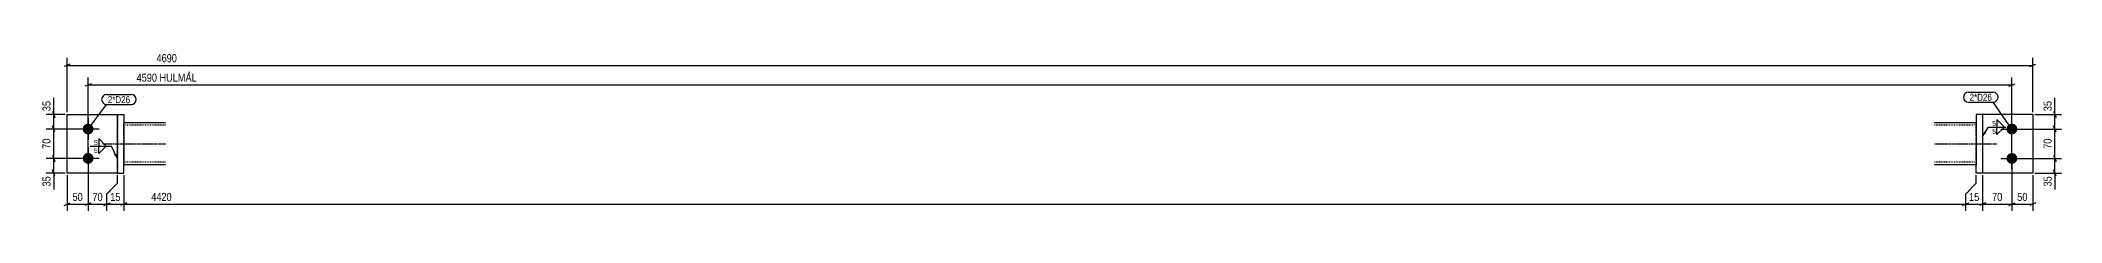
# Model space of a CAD drawing. Header units: millimetres. Extents: x 12 to 15205, y 12 to 391.
# Drawn here: x 10383 to 15205, y 12 to 391 of the extents above; entities that cross this region are included whole.
import ezdxf

# ---------------------------------------------------------------- set-up
doc = ezdxf.new("R2010")
doc.units = ezdxf.units.MM
doc.linetypes.add('DXK_LINE_DOT2', pattern=[3.9198, 1.9599, -1.9599])
doc.linetypes.add('DXK_LINE_DOT3', pattern=[5.9187, 2.979, -0.9799, 0.9799, -0.9799])
for name, color, linetype in [('MÅLSÆTNING', 7, 'Continuous'), ('STÅL', 7, 'Continuous'), ('TEKST', 7, 'Continuous')]:
    doc.layers.add(name, color=color, linetype=linetype)
doc.styles.add('Arial Narrow', font='ARIALN.TTF', dxfattribs={"height": 0.2})

msp = doc.modelspace()

# ---------------------------------------------------------------- hatches: boundary and pattern name
at = {"layer": 'STÅL', "linetype": 'Continuous'}
for points in [[(10496.4, 194.2, -1), (10496.4, 220.2, -1)], [(15086.4, 220.2, -1), (15086.4, 194.2, -1)], [(10496.4, 124.2, -1), (10496.4, 150.2, -1)], [(15086.4, 150.2, -1), (15086.4, 124.2, -1)]]:
    msp.add_hatch(color=96, dxfattribs=at).paths.add_polyline_path(points)
at = {"layer": 'TEKST', "linetype": 'Continuous'}
msp.add_hatch(color=3, dxfattribs=at).paths.add_polyline_path([(10563.8, 148.6), (10566.4, 135.9), (10558.2, 145.9)])

# ---------------------------------------------------------------- linework, layer by layer
at = {"layer": 'MÅLSÆTNING', "color": 7, "linetype": 'Continuous'}
for p, q in [((10453.9, 361.9), (10438.9, 355.9)), ((10446.4, 247.2), (10446.4, 376.6)), ((15128.9, 355.9), (15143.9, 361.9)), ((10503.9, 315.3), (10488.9, 309.3)), ((10496.4, 142.2), (10496.4, 330.1)), ((10496.4, 312.3), (15086.4, 312.3)), ((15078.9, 309.3), (15093.9, 315.3)), ((15086.4, 142.2), (15086.4, 330.1)), ((10441.4, 242.2), (10396.6, 242.2)), ((10411.3, 249.7), (10417.3, 234.7)), ((10414.3, 207.2), (10414.3, 242.2)), ((15141.4, 242.2), (15205, 242.2)), ((15186, 249.7), (15192, 234.7)), ((15189, 207.2), (15189, 242.2)), ((10491.4, 207.2), (10396.6, 207.2)), ((10491.4, 207.2), (10396.6, 207.2)), ((10417.3, 199.7), (10411.3, 214.7)), ((10417.3, 199.7), (10411.3, 214.7)), ((10414.3, 137.2), (10414.3, 207.2)), ((15091.4, 207.2), (15205, 207.2)), ((15091.4, 207.2), (15205, 207.2)), ((15192, 199.7), (15186, 214.7)), ((15192, 199.7), (15186, 214.7)), ((15189, 137.2), (15189, 207.2)), ((10491.4, 137.2), (10396.6, 137.2)), ((10441.4, 102.2), (10396.6, 102.2)), ((10411.3, 144.7), (10417.3, 129.7)), ((10417.3, 94.7), (10411.3, 109.7)), ((10446.4, 97.2), (10446.4, 12)), ((10496.4, 132.2), (10496.4, 12)), ((10566.4, 78), (10566.4, 97.2)), ((10581.4, 97.2), (10581.4, 12)), ((15001.4, 78), (15001.4, 97.2)), ((15016.4, 97.2), (15016.4, 12)), ((15086.4, 132.2), (15086.4, 12)), ((15091.4, 137.2), (15205, 137.2)), ((15091.4, 137.2), (15205, 137.2)), ((15136.4, 97.2), (15136.4, 12)), ((15141.4, 102.2), (15205, 102.2)), ((15186, 144.7), (15192, 129.7)), ((15186, 144.7), (15192, 129.7)), ((15192, 94.7), (15186, 109.7)), ((15189, 102.2), (15189, 137.2)), ((10541.4, 53), (10566.4, 78)), ((10541.4, 12), (10541.4, 53)), ((14976.4, 53), (15001.4, 78)), ((14976.4, 12), (14976.4, 53)), ((10438.9, 25), (10453.9, 31)), ((10446.4, 28), (10496.4, 28)), ((10503.9, 31), (10488.9, 25)), ((10533.9, 25), (10548.9, 31)), ((10541.4, 28), (10581.4, 28)), ((10588.9, 31), (10573.9, 25)), ((14968.9, 25), (14983.9, 31)), ((14976.4, 28), (15016.4, 28)), ((15023.9, 31), (15008.9, 25)), ((15078.9, 25), (15093.9, 31)), ((15086.4, 28), (15136.4, 28)), ((15143.9, 31), (15128.9, 25))]:
    msp.add_line(p, q, dxfattribs=at)
at = {"layer": 'STÅL', "color": 2, "linetype": 'Continuous'}
for p, q in [((10446.4, 102.2), (10446.4, 242.2)), ((10446.4, 242.2), (10566.4, 242.2)), ((10566.4, 102.2), (10566.4, 242.2)), ((10566.4, 242.2), (10581.4, 242.2)), ((10581.4, 242.2), (10581.4, 220.3)), ((15016.4, 242.2), (15001.4, 242.2)), ((15001.4, 242.2), (15001.4, 220.3)), ((15136.4, 242.2), (15016.4, 242.2)), ((15016.4, 242.2), (15016.4, 102.2)), ((15136.4, 242.2), (15136.4, 102.2)), ((10681.4, 222.2), (10581.4, 222.2)), ((10581.4, 220.3), (10581.4, 124)), ((15001.4, 222.2), (14901.4, 222.2)), ((15001.4, 220.3), (15001.4, 210.2)), ((15001.4, 210.2), (15001.4, 134.2)), ((10566.4, 102.2), (10446.4, 102.2)), ((10566.4, 102.2), (10581.4, 102.2)), ((10581.4, 102.2), (10581.4, 124)), ((10681.4, 122.2), (10581.4, 122.2)), ((15001.4, 122.2), (14901.4, 122.2)), ((15001.4, 134.2), (15001.4, 124)), ((15001.4, 102.2), (15001.4, 124)), ((15016.4, 102.2), (15001.4, 102.2)), ((15136.4, 102.2), (15016.4, 102.2))]:
    msp.add_line(p, q, dxfattribs=at)
at = {"layer": 'STÅL', "color": 7, "linetype": 'DXK_LINE_DOT2'}
for p, q in [((10566.4, 242.2), (10566.4, 102.2)), ((15016.4, 242.2), (15016.4, 102.2)), ((10581.4, 222.2), (10581.4, 221.2)), ((10581.4, 221.2), (10581.4, 220.3)), ((10581.4, 124), (10581.4, 220.3)), ((10681.4, 216.2), (10581.4, 216.2)), ((15001.4, 216.2), (14901.4, 216.2)), ((15001.4, 222.2), (15001.4, 221.2)), ((15001.4, 221.2), (15001.4, 220.3)), ((15001.4, 124), (15001.4, 220.3)), ((10681.4, 128.2), (10581.4, 128.2)), ((10581.4, 122.2), (10581.4, 124)), ((15001.4, 128.2), (14901.4, 128.2)), ((15001.4, 124), (15001.4, 123.1)), ((15001.4, 123.1), (15001.4, 122.2))]:
    msp.add_line(p, q, dxfattribs=at)
at = {"layer": 'STÅL', "color": 96, "linetype": 'Continuous'}
for p, q in [((10522.4, 207.2), (10470.4, 207.2)), ((10496.4, 233.2), (10496.4, 181.2)), ((15060.4, 207.2), (15112.4, 207.2)), ((15086.4, 181.2), (15086.4, 233.2)), ((10496.4, 163.2), (10496.4, 111.2)), ((15086.4, 111.2), (15086.4, 163.2)), ((10522.4, 137.2), (10470.4, 137.2)), ((15060.4, 137.2), (15112.4, 137.2))]:
    msp.add_line(p, q, dxfattribs=at)
at = {"layer": 'STÅL', "color": 7, "linetype": 'DXK_LINE_DOT3'}
for p, q in [((10531.4, 172.2), (10681.4, 172.2)), ((14901.4, 172.2), (15051.4, 172.2))]:
    msp.add_line(p, q, dxfattribs=at)
at = {"layer": 'TEKST', "color": 3, "linetype": 'Continuous'}
msp.add_line((10566.4, 135.9), (10551.8, 166.5), dxfattribs=at)

# ---------------------------------------------------------------- wipeouts: each hides what was drawn before it
at = {"color": 0}
msp.add_wipeout([(10596.6, 268.9), (10596.6, 286.4), (10543.3, 286.4), (10543.3, 268.9)], dxfattribs=at).dxf.layer = 'TEKST'

# ---------------------------------------------------------------- next in the draw order: wipeouts: each hides what was drawn before it
for points, layer in [([(14974.8, 316.1), (14974.8, 344.1), (10608, 344.1), (10608, 316.1)], 'MÅLSÆTNING'), ([(10410.6, 278), (10382.6, 278), (10382.6, 245.7), (10410.6, 245.7)], 'MÅLSÆTNING'), ([(15185.2, 278), (15157.2, 278), (15157.2, 245.7), (15185.2, 245.7)], 'MÅLSÆTNING'), ([(10410.6, 188.3), (10382.6, 188.3), (10382.6, 156), (10410.6, 156)], 'MÅLSÆTNING'), ([(15185.2, 188.3), (15157.2, 188.3), (15157.2, 156), (15185.2, 156)], 'MÅLSÆTNING'), ([(15185.2, 98.7), (15157.2, 98.7), (15157.2, 66.3), (15185.2, 66.3)], 'MÅLSÆTNING'), ([(10487.6, 31.8), (10487.6, 59.8), (10455.2, 59.8), (10455.2, 31.8)], 'MÅLSÆTNING'), ([(10577.6, 31.8), (10577.6, 59.8), (10545.2, 59.8), (10545.2, 31.8)], 'MÅLSÆTNING'), ([(15012.6, 31.8), (15012.6, 59.8), (14980.2, 59.8), (14980.2, 31.8)], 'MÅLSÆTNING'), ([(15127.6, 31.8), (15127.6, 59.8), (15095.2, 59.8), (15095.2, 31.8)], 'MÅLSÆTNING'), ([(10596.6, 268.9), (10596.6, 286.4), (10543.3, 286.4), (10543.3, 268.9)], 'TEKST'), ([(15048.1, 213.4), (15048.1, 227.9), (15038.5, 227.9), (15038.5, 213.4)], 'TEKST'), ([(10519, 168), (10519, 182.5), (10509.4, 182.5), (10509.4, 168)], 'TEKST')]:
    msp.add_wipeout(points, dxfattribs=at).dxf.layer = layer

# ---------------------------------------------------------------- next in the draw order: linework, layer by layer
at = {"layer": 'MÅLSÆTNING', "color": 7, "linetype": 'Continuous'}
for p, q in [((10446.4, 358.9), (15136.4, 358.9)), ((15136.4, 247.2), (15136.4, 376.6)), ((10414.3, 242.2), (10414.3, 281.5)), ((10414.3, 242.2), (10414.3, 281.5)), ((15189, 242.2), (15189, 281.5)), ((15189, 242.2), (15189, 281.5)), ((10491.4, 137.2), (10396.6, 137.2)), ((10411.3, 144.7), (10417.3, 129.7)), ((10414.3, 102.2), (10414.3, 137.2)), ((10496.4, 132.2), (10496.4, 12)), ((10566.4, 78), (10566.4, 97.2)), ((10581.4, 97.2), (10581.4, 12)), ((15001.4, 78), (15001.4, 97.2)), ((15016.4, 97.2), (15016.4, 12)), ((15086.4, 132.2), (15086.4, 12)), ((15189, 102.2), (15189, 62.8)), ((15189, 102.2), (15189, 62.8)), ((10541.4, 53), (10566.4, 78)), ((10541.4, 12), (10541.4, 53)), ((14976.4, 53), (15001.4, 78)), ((14976.4, 12), (14976.4, 53)), ((10503.9, 31), (10488.9, 25)), ((10496.4, 28), (10541.4, 28)), ((10533.9, 25), (10548.9, 31)), ((10588.9, 31), (10573.9, 25)), ((10581.4, 28), (14976.4, 28)), ((14968.9, 25), (14983.9, 31)), ((15023.9, 31), (15008.9, 25)), ((15016.4, 28), (15086.4, 28)), ((15078.9, 25), (15093.9, 31))]:
    msp.add_line(p, q, dxfattribs=at)
at = {"layer": 'TEKST', "color": 7, "linetype": 'Continuous'}
for p, q in [((10540.3, 289.4), (10599.6, 289.4)), ((10496.4, 207.2), (10540.3, 265.9)), ((10540.3, 265.9), (10599.6, 265.9))]:
    msp.add_line(p, q, dxfattribs=at)
at = {"layer": 'TEKST', "color": 3, "linetype": 'Continuous'}
for p, q in [((15068.5, 211.9), (15050.7, 229.8)), ((15050.7, 229.8), (15050.7, 211.9)), ((15050.7, 211.9), (15068.5, 211.9)), ((10539.4, 166.5), (10521.6, 184.3)), ((10521.6, 184.3), (10521.6, 166.5)), ((10521.6, 166.5), (10539.4, 166.5))]:
    msp.add_line(p, q, dxfattribs=at)
at = {"layer": 'TEKST', "color": 7, "linetype": 'Continuous'}
for centre, start, end in [((10540.3, 277.6), 90, 270), ((10599.6, 277.6), 270, 90)]:
    msp.add_arc(centre, 11.7, start, end, dxfattribs=at)

# ---------------------------------------------------------------- next in the draw order: texts
at = {"layer": 'MÅLSÆTNING', "color": 3, "style": 'Arial Narrow'}
for s, height, p in [('4590 HULMÅL', 19.089, (10612, 320.1)), ('50', 19.09, (10459.2, 35.8)), ('15', 19.09, (10549.2, 35.8)), ('15', 19.09, (14984.2, 35.8)), ('50', 19.09, (15099.2, 35.8))]:
    msp.add_text(s, height=height, dxfattribs=at).set_placement(p)
for s, p in [('35', (10406.6, 249.7)), ('35', (15181.2, 249.7)), ('70', (10406.6, 160)), ('70', (15181.2, 160)), ('35', (15181.2, 70.3))]:
    msp.add_text(s, height=19.09, rotation=90.0002, dxfattribs=at).set_placement(p)
at = {"layer": 'TEKST', "color": 3, "style": 'Arial Narrow'}
msp.add_text('2*D26', height=16.7, dxfattribs=at).set_placement((10543.3, 268.9))

# ---------------------------------------------------------------- next in the draw order: wipeouts: each hides what was drawn before it
at = {"color": 0}
msp.add_wipeout([(15038.8, 274.5), (15038.8, 292), (14985.5, 292), (14985.5, 274.5)], dxfattribs=at).dxf.layer = 'TEKST'

# ---------------------------------------------------------------- next in the draw order: wipeouts: each hides what was drawn before it
for points, layer in [([(14927.3, 362.6), (14927.3, 390.6), (10655.5, 390.6), (10655.5, 362.6)], 'MÅLSÆTNING'), ([(10410.6, 98.7), (10382.6, 98.7), (10382.6, 66.3), (10410.6, 66.3)], 'MÅLSÆTNING'), ([(10535.1, 31.8), (10535.1, 59.8), (10502.7, 59.8), (10502.7, 31.8)], 'MÅLSÆTNING'), ([(14914.8, 31.8), (14914.8, 59.8), (10643, 59.8), (10643, 31.8)], 'MÅLSÆTNING'), ([(15067.6, 31.8), (15067.6, 59.8), (15035.2, 59.8), (15035.2, 31.8)], 'MÅLSÆTNING'), ([(15038.8, 274.5), (15038.8, 292), (14985.5, 292), (14985.5, 274.5)], 'TEKST')]:
    msp.add_wipeout(points, dxfattribs=at).dxf.layer = layer
at = {"color": 0, "linetype": 'Continuous'}
for points in [[(15048.1, 194.7), (15048.1, 209.2), (15038.5, 209.2), (15038.5, 194.7)], [(10519, 149.2), (10519, 163.7), (10509.4, 163.7), (10509.4, 149.2)]]:
    msp.add_wipeout(points, dxfattribs=at).dxf.layer = 'TEKST'

# ---------------------------------------------------------------- next in the draw order: hatches: boundary and pattern name
at = {"layer": 'TEKST', "linetype": 'Continuous'}
msp.add_hatch(color=3, dxfattribs=at).paths.add_polyline_path([(15025.7, 198), (15016.4, 189.1), (15020.4, 201.3)])

# ---------------------------------------------------------------- next in the draw order: linework, layer by layer
at = {"layer": 'MÅLSÆTNING', "color": 7, "linetype": 'Continuous'}
msp.add_line((10414.3, 102.2), (10414.3, 62.8), dxfattribs=at)
msp.add_line((10414.3, 102.2), (10414.3, 62.8), dxfattribs=at)
at = {"layer": 'TEKST', "color": 7, "linetype": 'Continuous'}
for p, q in [((14982.5, 295), (15041.8, 295)), ((14982.5, 271.5), (15041.8, 271.5)), ((15086.4, 207.2), (15041.8, 271.5))]:
    msp.add_line(p, q, dxfattribs=at)
at = {"layer": 'TEKST', "color": 3, "linetype": 'Continuous'}
for p, q in [((15016.4, 189.1), (15030.7, 211.9)), ((15030.7, 211.9), (15072.1, 211.9)), ((15050.7, 211.9), (15068.5, 211.9)), ((15068.5, 211.9), (15050.7, 194.1)), ((15050.7, 194.1), (15050.7, 211.9)), ((10501.6, 166.5), (10551.8, 166.5)), ((10521.6, 166.5), (10539.4, 166.5)), ((10539.4, 166.5), (10521.6, 148.6)), ((10521.6, 148.6), (10521.6, 166.5))]:
    msp.add_line(p, q, dxfattribs=at)
at = {"layer": 'TEKST', "color": 7, "linetype": 'Continuous'}
for centre, start, end in [((14982.5, 283.2), 90, 270), ((15041.8, 283.2), 270, 90)]:
    msp.add_arc(centre, 11.7, start, end, dxfattribs=at)

# ---------------------------------------------------------------- next in the draw order: texts
at = {"layer": 'MÅLSÆTNING', "color": 3, "style": 'Arial Narrow'}
for s, p in [('4690', (10659.5, 366.6)), ('70', (10506.7, 35.8)), ('4420', (10647, 35.8)), ('70', (15039.2, 35.8))]:
    msp.add_text(s, height=19.09, dxfattribs=at).set_placement(p)
msp.add_text('35', height=19.09, rotation=90.0002, dxfattribs=at).set_placement((10406.6, 70.3))
at = {"layer": 'TEKST', "color": 3, "style": 'Arial Narrow'}
for s, height, p in [('2*D26', 16.7, (14985.5, 274.5)), ('5', 11.9, (15039.5, 214.4)), ('5', 11.9, (10510.4, 169))]:
    msp.add_text(s, height=height, dxfattribs=at).set_placement(p)
at = {"layer": 'TEKST', "color": 3, "linetype": 'Continuous', "style": 'Arial Narrow'}
for p in [(15039.5, 195.7), (10510.4, 150.2)]:
    msp.add_text('5', height=11.9, dxfattribs=at).set_placement(p)

doc.saveas('drawing.dxf')
